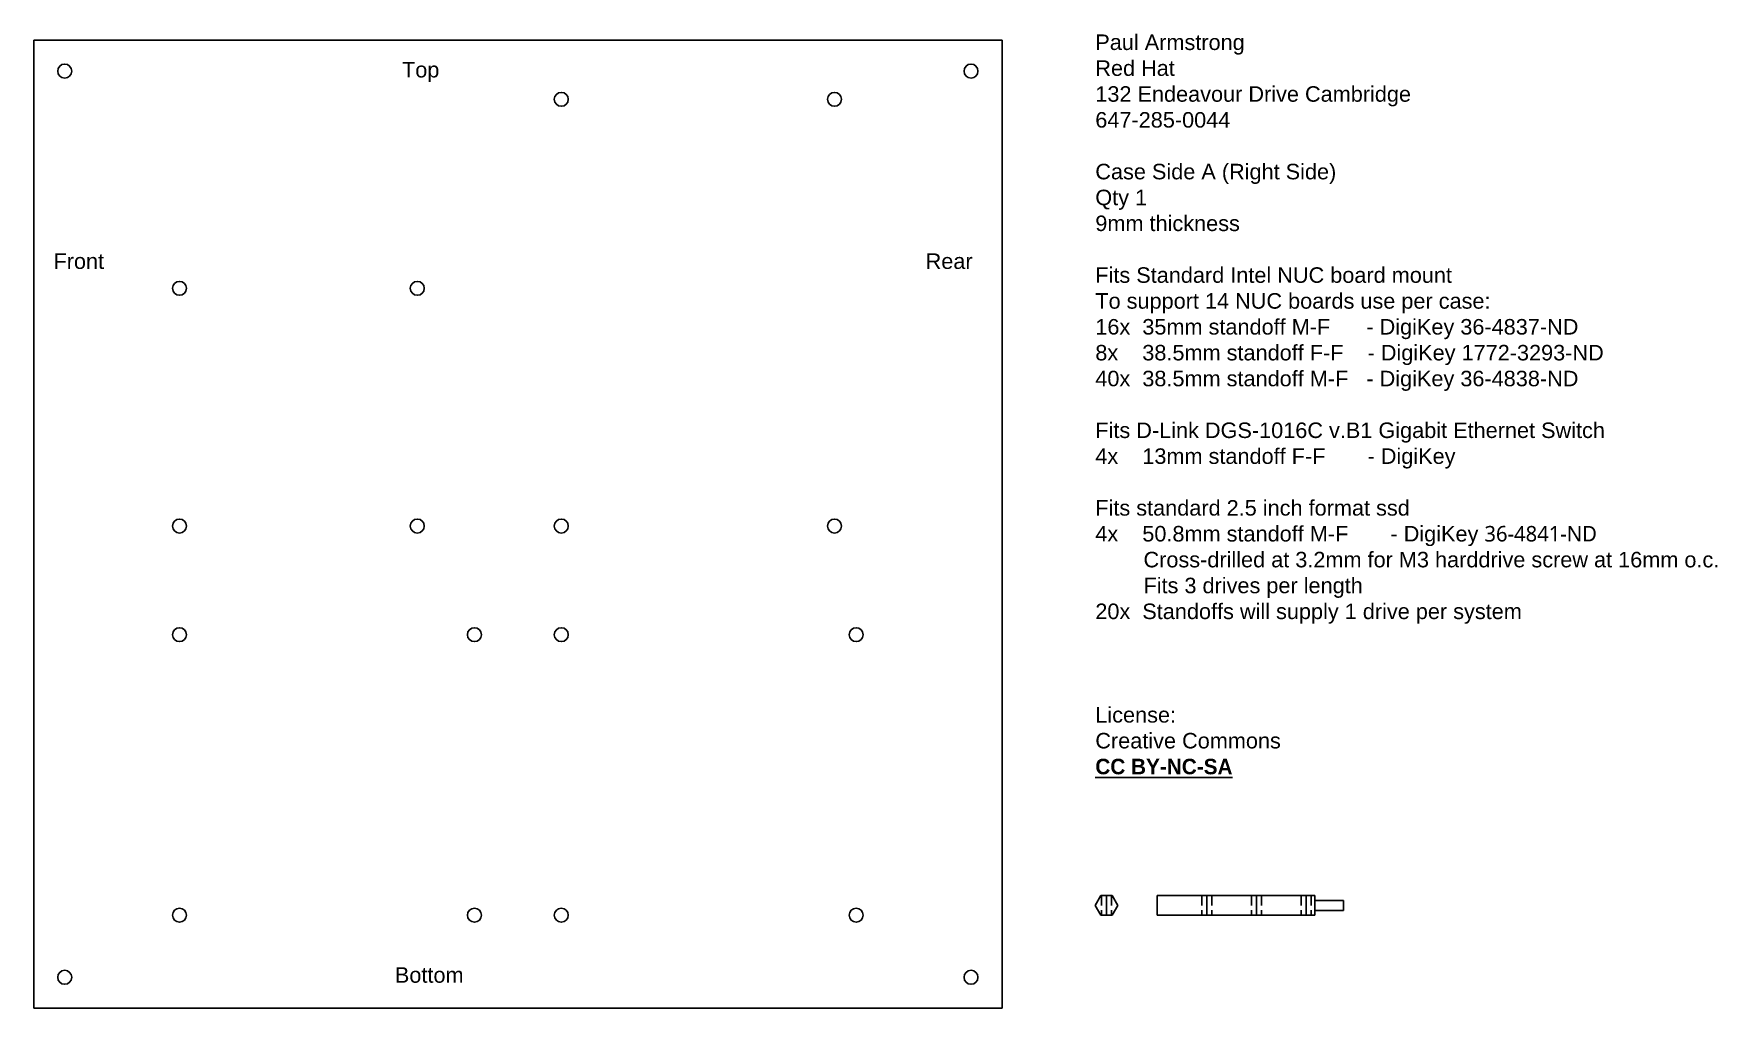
# Model space of a CAD drawing. Header units: millimetres. Extents: x 8 to 550, y 0 to 314.
import ezdxf

# ---------------------------------------------------------------- set-up
doc = ezdxf.new("R2010")
doc.units = ezdxf.units.MM
doc.linetypes.add('CENTER2', pattern=[28.575, 19.05, -3.175, 3.175, -3.175])
doc.linetypes.add('HIDDEN2', pattern=[4.7625, 3.175, -1.5875])
doc.layers.get('0').update_dxf_attribs({"lineweight": 25})
for name, color, linetype, lineweight, true_color in [('Centerline', 7, 'CENTER2', 25, 0xc0c0c0), ('Hidden', 3, 'HIDDEN2', 25, 0x00ff00), ('Text', 7, 'Continuous', 25, 0x000000)]:
    doc.layers.add(name, color=color, linetype=linetype, lineweight=lineweight, true_color=true_color)
doc.styles.add('textstyle11', font='')
doc.styles.add('textstyle12', font='')
doc.styles.add('textstyle13', font='')
doc.styles.add('textstyle14', font='')
doc.styles.add('textstyle15', font='')
doc.styles.get('textstyle11').set_extended_font_data('Liberation Sans')
doc.styles.get('textstyle12').set_extended_font_data('Liberation Sans')
doc.styles.get('textstyle13').set_extended_font_data('Liberation Sans')
doc.styles.get('textstyle14').set_extended_font_data('Liberation Sans')
doc.styles.get('textstyle15').set_extended_font_data('Liberation Sans')

msp = doc.modelspace()

# ---------------------------------------------------------------- linework, layer by layer
for p, q in [((8, 312), (320, 312)), ((8, 312), (8, 0)), ((320, 312), (320, 0)), ((350, 33.17), (351.83, 36.35)), ((350, 33.17), (351.83, 30)), ((351.83, 36.35), (355.5, 36.35)), ((355.5, 36.35), (357.33, 33.17)), ((355.5, 30), (357.33, 33.17)), ((370, 36.35), (370, 30)), ((370, 36.35), (420.8, 36.35)), ((420.8, 30), (420.8, 36.35)), ((420.8, 34.78), (430.05, 34.78)), ((430.05, 31.57), (430.05, 34.78)), ((351.83, 30), (355.5, 30)), ((370, 30), (420.8, 30)), ((420.8, 31.57), (430.05, 31.57)), ((8, 0), (320, 0))]:
    msp.add_line(p, q)
for centre in [(18, 302), (310, 302), (178, 292.9), (266, 292.9), (55, 232), (131.6, 232), (55, 155.4), (131.6, 155.4), (178, 155.4), (266, 155.4), (55, 120.4), (150, 120.4), (178, 120.4), (273, 120.4), (55, 30), (150, 30), (178, 30), (273, 30), (18, 10), (310, 10)]:
    msp.add_circle(centre, 2.25)
at = {"layer": 'Centerline'}
for p, q in [((353.67, 36.35), (353.67, 30)), ((386, 36.35), (386, 30)), ((402, 36.35), (402, 30)), ((418, 36.35), (418, 30))]:
    msp.add_line(p, q, dxfattribs=at)
at = {"layer": 'Hidden'}
for p, q in [((352.07, 36.35), (352.07, 30)), ((355.27, 36.35), (355.27, 30)), ((384.4, 36.35), (384.4, 30)), ((387.6, 36.35), (387.6, 30)), ((400.4, 36.35), (400.4, 30)), ((403.6, 36.35), (403.6, 30)), ((416.4, 36.35), (416.4, 30)), ((419.6, 36.35), (419.6, 30))]:
    msp.add_line(p, q, dxfattribs=at)

# ---------------------------------------------------------------- texts
at = {"layer": 'Text', "char_height": 5, "attachment_point": 1}
for s, insert, style in [('Paul Armstrong\\PRed Hat\\P132 Endeavour Drive Cambridge\\P647-285-0044\\P\\PCase Side A (Right Side)\\PQty 1\\P9mm thickness\\P\\PFits Standard Intel NUC board mount\\PTo support 14 NUC boards use per case: \\P16x  35mm standoff M-F      - DigiKey 36-4837-ND\\P8x    38.5mm standoff F-F    - DigiKey 1772-3293-ND\\P40x  38.5mm standoff M-F   - DigiKey 36-4838-ND\\P\\PFits D-Link DGS-1016C v.B1 Gigabit Ethernet Switch\\P4x    13mm standoff F-F       - DigiKey \\P\\PFits standard 2.5 inch format ssd\\P4x    50.8mm standoff M-F       - DigiKey \\fRoboto,Noto Sans,Arial,Helvetica,sans-serif,dk|b0|i0|c0|p0;\\c4473924;36-4841-ND\\fLiberation Sans|b0|i0|c0|p0;\\c0;\\P        Cross-drilled at 3.2mm for M3 harddrive screw at 16mm o.c.\\P        Fits 3 drives per length\\P20x  Standoffs will supply 1 drive per system\\P\\P\\P\\PLicense:\\PCreative Commons\\P\\fsource sans pro,sans-serif|b1|i0|c0|p0;\\c4605510;\\LCC BY-NC-SA\\P', (350.05, 313.79), 'textstyle11'), ('Top', (126.68, 304.94), 'textstyle12'), ('Front', (14.38, 243.25), 'textstyle13'), ('Rear', (295.38, 243.25), 'textstyle14'), ('Bottom', (124.38, 13.25), 'textstyle15')]:
    msp.add_mtext(s, dxfattribs=dict(at, insert=insert, style=style))

doc.saveas('drawing.dxf')
